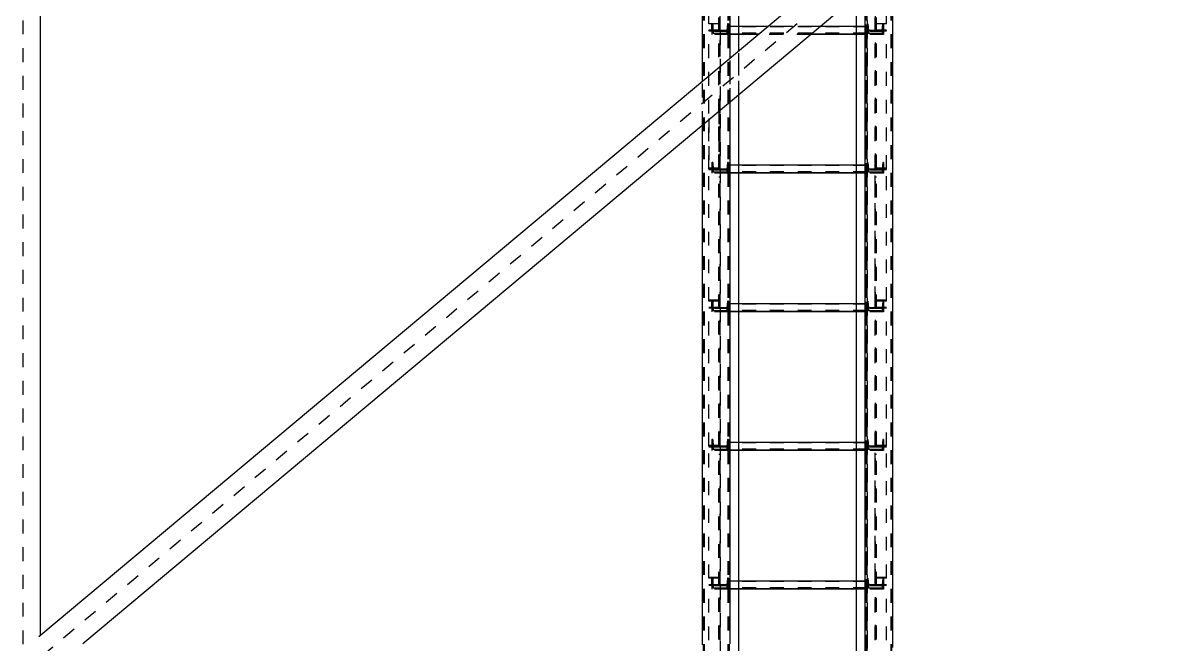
# Model space of a CAD drawing. Header units: millimetres. Extents: x 149919 to 150445, y 136651 to 136866.
# Drawn here: x 150242.78 to 150251.12, y 136759.68 to 136764.16 of the extents above; entities that cross this region are included whole.
import ezdxf

# ---------------------------------------------------------------- set-up
doc = ezdxf.new("R2010")
doc.units = ezdxf.units.MM
doc.header["$LTSCALE"] = 0.25
for name, pattern in [('CENTER', [50.8, 31.75, -6.35, 6.35, -6.35]), ('XKITLINE00', [0]), ('XKITLINE02', [4, 2, -2]), ('XKITLINE03', [6, 3, -1, 1, -1])]:
    doc.linetypes.add(name, pattern=pattern)

# ---------------------------------------------------------------- blocks, each defined once
blk = doc.blocks.new('çatıı')
at = {"color": 116, "linetype": 'XKITLINE02', "true_color": 0x136734}
for p, q in [((10587.15, 10820.27), (10587.15, 12464.01)), ((10587.68, 10820.27), (10587.68, 12464.27)), ((10604.92, 10820.27), (10604.92, 12464.27)), ((10605.45, 10820.27), (10605.45, 12464.01)), ((10704.55, 10820.27), (10704.54, 12464.01)), ((10705.08, 10820.27), (10705.07, 12464.27)), ((10722.31, 10820.27), (10722.31, 12464.27)), ((10722.85, 10820.27), (10722.84, 12464.01)), ((10723.69, 10867.93), (10723.69, 12464.01)), ((10605, 10820.27), (10605, 12460.68)), ((10605.85, 10820.3), (10605.85, 12460.65)), ((10612.5, 10820.66), (10612.5, 12460.66)), ((10697.5, 10884.14), (10697.5, 12460.66)), ((10704.15, 10820.3), (10704.15, 12460.65)), ((10705, 10820.27), (10705, 12460.68)), ((10606.3, 10854.23), (10606.3, 12426.32)), ((10703.69, 10880.3), (10703.69, 12400.21)), ((10704.15, 12377.22), (10704.15, 10820.3)), ((10705, 12377.22), (10705, 10820.27)), ((10591.01, 11377.81), (10591.01, 11473.04)), ((10598.21, 11372.47), (10598.21, 11472.44)), ((10599.01, 11372.47), (10599.01, 11473.04)), ((10710.99, 11372.47), (10710.99, 11473.04)), ((10711.79, 11372.47), (10711.79, 11472.44)), ((10718.99, 11377.81), (10718.99, 11473.04)), ((10598.21, 11377.81), (10591.01, 11377.81)), ((10598.21, 11373.16), (10591.01, 11373.16)), ((10591.01, 11273.08), (10591.01, 11373.16)), ((10599.01, 11372.59), (10591.01, 11372.59)), ((10593.7, 11377.83), (10593.02, 11377.83)), ((10593.02, 11372.33), (10593.02, 11377.83)), ((10593.02, 11377.83), (10593.02, 11375.56)), ((10593.7, 11375.56), (10593.02, 11375.56)), ((10593.02, 11375.56), (10593.02, 11370.06)), ((10605.02, 11372.33), (10593.02, 11372.33)), ((10593.02, 11372.33), (10593.02, 11370.06)), ((10594.08, 11373.03), (10593.7, 11377.83)), ((10593.7, 11377.83), (10593.7, 11375.56)), ((10593.7, 11375.56), (10594.08, 11370.76)), ((10603.95, 11373.03), (10594.08, 11373.03)), ((10594.08, 11373.03), (10594.08, 11370.76)), ((10603.95, 11370.76), (10594.08, 11370.76)), ((10599.01, 11378.28), (10598.21, 11378.28)), ((10598.21, 11273.65), (10598.21, 11378.28)), ((10599.01, 11372.47), (10598.21, 11372.47)), ((10599.01, 11316.16), (10599.01, 11378.28)), ((10604.34, 11377.83), (10603.95, 11373.03)), ((10604.34, 11375.56), (10603.95, 11370.76)), ((10603.95, 11373.03), (10603.95, 11370.76)), ((10605.02, 11377.83), (10604.34, 11377.83)), ((10604.34, 11377.83), (10604.34, 11375.56)), ((10605.02, 11375.56), (10604.34, 11375.56)), ((10605.02, 11377.83), (10605.02, 11372.33)), ((10605.02, 11377.83), (10605.02, 11375.56)), ((10605.02, 11370.06), (10605.02, 11375.81)), ((10612.5, 11375.81), (10605.02, 11375.81)), ((10705, 11375.79), (10605.02, 11375.79)), ((10705, 11375.58), (10605.02, 11375.58)), ((10605.02, 11375.56), (10605.02, 11370.06)), ((10705, 11375.56), (10605.02, 11375.56)), ((10605.02, 11372.33), (10605.02, 11370.06)), ((10705, 11370.99), (10605.02, 11370.99)), ((10705, 11370.78), (10605.02, 11370.78)), ((10671.22, 11375.81), (10633.45, 11375.81)), ((10705, 11375.81), (10697.5, 11375.81)), ((10705, 11377.83), (10705, 11375.56)), ((10705, 11377.83), (10705, 11372.33)), ((10705.68, 11377.83), (10705, 11377.83)), ((10705, 11370.06), (10705, 11375.81)), ((10705, 11375.56), (10705, 11370.06)), ((10705.68, 11375.56), (10705, 11375.56)), ((10705, 11372.33), (10705, 11370.06)), ((10717, 11372.33), (10705, 11372.33)), ((10705.68, 11377.83), (10705.68, 11375.56)), ((10705.68, 11377.83), (10706.06, 11373.03)), ((10705.68, 11375.56), (10706.06, 11370.76)), ((10706.06, 11373.03), (10706.06, 11370.76)), ((10715.93, 11373.03), (10706.06, 11373.03)), ((10715.93, 11370.76), (10706.06, 11370.76)), ((10710.99, 11273.08), (10710.99, 11378.28)), ((10711.79, 11378.28), (10710.99, 11378.28)), ((10718.99, 11372.59), (10710.99, 11372.59)), ((10711.79, 11372.47), (10710.99, 11372.47)), ((10711.79, 11273.65), (10711.79, 11378.28)), ((10718.99, 11377.81), (10711.79, 11377.81)), ((10718.99, 11373.16), (10711.79, 11373.16)), ((10715.93, 11373.03), (10716.32, 11377.83)), ((10716.32, 11375.56), (10715.93, 11370.76)), ((10715.93, 11373.03), (10715.93, 11370.76)), ((10716.32, 11377.83), (10716.32, 11375.56)), ((10717, 11377.83), (10716.32, 11377.83)), ((10717, 11375.56), (10716.32, 11375.56)), ((10717, 11375.56), (10717, 11377.83)), ((10717, 11377.81), (10717, 11372.33)), ((10717, 11375.56), (10717, 11370.06)), ((10717, 11372.33), (10717, 11370.06)), ((10718.99, 11273.08), (10718.99, 11373.16)), ((10605.02, 11370.06), (10593.02, 11370.06)), ((10612.5, 11370.31), (10605.02, 11370.31)), ((10612.5, 11370.06), (10605.02, 11370.06)), ((10664.36, 11370.06), (10626.59, 11370.06)), ((10664.65, 11370.31), (10626.88, 11370.31)), ((10705, 11370.31), (10697.5, 11370.31)), ((10705, 11370.06), (10697.5, 11370.06)), ((10717, 11370.06), (10705, 11370.06)), ((10612.5, 11326.64), (10612.5, 11358.26)), ((10606.3, 11321.45), (10606.3, 11353.07)), ((10586.3, 11304.7), (10586.3, 11336.33)), ((10598.21, 11315.49), (10598.21, 11278.77)), ((10599.01, 11273.08), (10599.01, 11316.16)), ((10591.01, 11309.46), (10591.01, 11273.65)), ((10598.21, 11273.65), (10591.01, 11273.65)), ((10599.01, 11273.08), (10591.01, 11273.08)), ((10591.01, 11177.85), (10591.01, 11273.08)), ((10599.01, 11273.08), (10591.01, 11273.08)), ((10598.21, 11272.48), (10591.01, 11272.48)), ((10593.7, 11277.85), (10593.02, 11277.85)), ((10593.02, 11277.85), (10593.02, 11272.36)), ((10593.02, 11277.85), (10593.02, 11275.58)), ((10593.7, 11275.58), (10593.02, 11275.58)), ((10593.02, 11275.58), (10593.02, 11270.08)), ((10605.02, 11272.36), (10593.02, 11272.36)), ((10593.02, 11272.36), (10593.02, 11270.08)), ((10593.7, 11277.85), (10594.08, 11273.06)), ((10593.7, 11277.85), (10593.7, 11275.58)), ((10593.7, 11275.58), (10594.08, 11270.78)), ((10603.95, 11273.06), (10594.08, 11273.06)), ((10594.08, 11273.06), (10594.08, 11270.78)), ((10603.95, 11270.78), (10594.08, 11270.78)), ((10599.01, 11278.77), (10598.21, 11278.77)), ((10598.21, 11172.51), (10598.21, 11272.48)), ((10599.01, 11172.51), (10599.01, 11273.08)), ((10604.34, 11277.85), (10603.95, 11273.06)), ((10604.34, 11275.58), (10603.95, 11270.78)), ((10603.95, 11273.06), (10603.95, 11270.78)), ((10605.02, 11277.85), (10604.34, 11277.85)), ((10604.34, 11277.85), (10604.34, 11275.58)), ((10605.02, 11275.58), (10604.34, 11275.58)), ((10605.02, 11277.85), (10605.02, 11272.36)), ((10605.02, 11277.85), (10605.02, 11275.58)), ((10605.02, 11270.08), (10605.02, 11275.83)), ((10612.5, 11275.83), (10605.02, 11275.83)), ((10705, 11275.81), (10605.02, 11275.81)), ((10705, 11275.6), (10605.02, 11275.6)), ((10705, 11275.58), (10605.02, 11275.58)), ((10605.02, 11275.58), (10605.02, 11270.08)), ((10605.02, 11272.36), (10605.02, 11270.08)), ((10705, 11271.01), (10605.02, 11271.01)), ((10705, 11270.81), (10605.02, 11270.81)), ((10705, 11275.83), (10697.5, 11275.83)), ((10705, 11277.85), (10705, 11275.58)), ((10705, 11277.85), (10705, 11272.36)), ((10705.68, 11277.85), (10705, 11277.85)), ((10705, 11270.08), (10705, 11275.83)), ((10705, 11275.58), (10705, 11270.08)), ((10705.68, 11275.58), (10705, 11275.58)), ((10705, 11272.36), (10705, 11270.08)), ((10717, 11272.36), (10705, 11272.36)), ((10705.68, 11277.85), (10705.68, 11275.58)), ((10705.68, 11277.85), (10706.06, 11273.06)), ((10705.68, 11275.58), (10706.06, 11270.78)), ((10706.06, 11273.06), (10706.06, 11270.78)), ((10715.93, 11273.06), (10706.06, 11273.06)), ((10715.93, 11270.78), (10706.06, 11270.78)), ((10711.79, 11278.77), (10710.99, 11278.77)), ((10718.99, 11273.08), (10710.99, 11273.08)), ((10710.99, 11172.51), (10710.99, 11273.08)), ((10718.99, 11273.08), (10710.99, 11273.08)), ((10718.99, 11273.65), (10711.79, 11273.65)), ((10711.79, 11172.51), (10711.79, 11272.48)), ((10718.99, 11272.48), (10711.79, 11272.48)), ((10716.32, 11277.85), (10715.93, 11273.06)), ((10716.32, 11275.58), (10715.93, 11270.78)), ((10715.93, 11273.06), (10715.93, 11270.78)), ((10716.32, 11277.85), (10716.32, 11275.58)), ((10717, 11277.85), (10716.32, 11277.85)), ((10717, 11275.58), (10716.32, 11275.58)), ((10717, 11277.85), (10717, 11275.58)), ((10717, 11277.85), (10717, 11272.36)), ((10717, 11275.58), (10717, 11270.08)), ((10717, 11272.36), (10717, 11270.08)), ((10718.99, 11177.85), (10718.99, 11273.08)), ((10605.02, 11270.08), (10593.02, 11270.08)), ((10599.01, 11267.14), (10598.21, 11267.14)), ((10612.5, 11270.33), (10605.02, 11270.33)), ((10612.5, 11270.08), (10605.02, 11270.08)), ((10705, 11270.33), (10697.5, 11270.33)), ((10705, 11270.08), (10697.5, 11270.08)), ((10717, 11270.08), (10705, 11270.08)), ((10711.79, 11267.14), (10710.99, 11267.14)), ((10599.01, 11178.44), (10591.01, 11178.44)), ((10598.21, 11177.85), (10591.01, 11177.85)), ((10598.21, 11173.2), (10591.01, 11173.2)), ((10591.01, 11073.12), (10591.01, 11173.2)), ((10599.01, 11172.63), (10591.01, 11172.63)), ((10593.7, 11177.87), (10593.02, 11177.87)), ((10593.02, 11172.38), (10593.02, 11177.87)), ((10593.02, 11177.87), (10593.02, 11175.6)), ((10593.7, 11175.6), (10593.02, 11175.6)), ((10593.02, 11175.6), (10593.02, 11170.1)), ((10605.02, 11172.38), (10593.02, 11172.38)), ((10593.02, 11172.38), (10593.02, 11170.1)), ((10594.08, 11173.08), (10593.7, 11177.87)), ((10593.7, 11177.87), (10593.7, 11175.6)), ((10593.7, 11175.6), (10594.08, 11170.8)), ((10603.95, 11173.08), (10594.08, 11173.08)), ((10594.08, 11173.08), (10594.08, 11170.8)), ((10603.95, 11170.8), (10594.08, 11170.8)), ((10599.01, 11178.32), (10598.21, 11178.32)), ((10598.21, 11073.69), (10598.21, 11178.32)), ((10599.01, 11172.51), (10598.21, 11172.51)), ((10599.01, 11073.12), (10599.01, 11178.32)), ((10604.34, 11177.87), (10603.95, 11173.08)), ((10604.34, 11175.6), (10603.95, 11170.8)), ((10603.95, 11173.08), (10603.95, 11170.8)), ((10605.02, 11177.87), (10604.34, 11177.87)), ((10604.34, 11177.87), (10604.34, 11175.6)), ((10605.02, 11175.6), (10604.34, 11175.6)), ((10605.02, 11177.87), (10605.02, 11172.38)), ((10605.02, 11177.87), (10605.02, 11175.6)), ((10605.02, 11170.1), (10605.02, 11175.85)), ((10612.5, 11175.85), (10605.02, 11175.85)), ((10705, 11175.83), (10605.02, 11175.83)), ((10705, 11175.62), (10605.02, 11175.62)), ((10605.02, 11175.6), (10605.02, 11170.1)), ((10705, 11175.6), (10605.02, 11175.6)), ((10605.02, 11172.38), (10605.02, 11170.1)), ((10705, 11171.03), (10605.02, 11171.03)), ((10705, 11170.83), (10605.02, 11170.83)), ((10705, 11175.85), (10697.5, 11175.85)), ((10705, 11177.87), (10705, 11175.6)), ((10705, 11177.87), (10705, 11172.38)), ((10705.68, 11177.87), (10705, 11177.87)), ((10705, 11170.1), (10705, 11175.85)), ((10705, 11175.6), (10705, 11170.1)), ((10705.68, 11175.6), (10705, 11175.6)), ((10705, 11172.38), (10705, 11170.1)), ((10717, 11172.38), (10705, 11172.38)), ((10705.68, 11177.87), (10705.68, 11175.6)), ((10705.68, 11177.87), (10706.06, 11173.08)), ((10705.68, 11175.6), (10706.06, 11170.8)), ((10706.06, 11173.08), (10706.06, 11170.8)), ((10715.93, 11173.08), (10706.06, 11173.08)), ((10715.93, 11170.8), (10706.06, 11170.8)), ((10718.99, 11178.44), (10710.99, 11178.44)), ((10710.99, 11073.12), (10710.99, 11178.32)), ((10711.79, 11178.32), (10710.99, 11178.32)), ((10718.99, 11172.63), (10710.99, 11172.63)), ((10711.79, 11172.51), (10710.99, 11172.51)), ((10711.79, 11073.69), (10711.79, 11178.32)), ((10718.99, 11177.85), (10711.79, 11177.85)), ((10718.99, 11173.2), (10711.79, 11173.2)), ((10716.32, 11177.87), (10715.93, 11173.08)), ((10716.32, 11175.6), (10715.93, 11170.8)), ((10715.93, 11173.08), (10715.93, 11170.8)), ((10716.32, 11177.87), (10716.32, 11175.6)), ((10717, 11177.87), (10716.32, 11177.87)), ((10717, 11175.6), (10716.32, 11175.6)), ((10717, 11175.6), (10717, 11177.87)), ((10717, 11177.85), (10717, 11172.38)), ((10717, 11175.6), (10717, 11170.1)), ((10717, 11172.38), (10717, 11170.1)), ((10718.99, 11073.12), (10718.99, 11173.2)), ((10605.02, 11170.1), (10593.02, 11170.1)), ((10612.5, 11170.35), (10605.02, 11170.35)), ((10612.5, 11170.1), (10605.02, 11170.1)), ((10705, 11170.35), (10697.5, 11170.35)), ((10705, 11170.1), (10697.5, 11170.1)), ((10717, 11170.1), (10705, 11170.1)), ((10599.01, 11078.81), (10598.21, 11078.81)), ((10711.79, 11078.81), (10710.99, 11078.81)), ((10598.21, 11073.69), (10591.01, 11073.69)), ((10599.01, 11073.12), (10591.01, 11073.12)), ((10591.01, 10977.89), (10591.01, 11073.12)), ((10599.01, 11073.12), (10591.01, 11073.12)), ((10598.21, 11072.52), (10591.01, 11072.52)), ((10593.7, 11077.9), (10593.02, 11077.9)), ((10593.02, 11077.9), (10593.02, 11072.4)), ((10593.02, 11077.9), (10593.02, 11075.62)), ((10593.7, 11075.62), (10593.02, 11075.62)), ((10593.02, 11075.62), (10593.02, 11070.12)), ((10605.02, 11072.4), (10593.02, 11072.4)), ((10593.02, 11072.4), (10593.02, 11070.12)), ((10593.7, 11077.9), (10594.08, 11073.1)), ((10593.7, 11077.9), (10593.7, 11075.62)), ((10593.7, 11075.62), (10594.08, 11070.82)), ((10603.95, 11073.1), (10594.08, 11073.1)), ((10594.08, 11073.1), (10594.08, 11070.82)), ((10603.95, 11070.82), (10594.08, 11070.82)), ((10598.21, 10972.55), (10598.21, 11072.52)), ((10599.01, 10972.55), (10599.01, 11073.12)), ((10604.34, 11077.9), (10603.95, 11073.1)), ((10604.34, 11075.62), (10603.95, 11070.82)), ((10603.95, 11073.1), (10603.95, 11070.82)), ((10605.02, 11077.9), (10604.34, 11077.9)), ((10604.34, 11077.9), (10604.34, 11075.62)), ((10605.02, 11075.62), (10604.34, 11075.62)), ((10605.02, 11077.9), (10605.02, 11072.4)), ((10605.02, 11077.9), (10605.02, 11075.62)), ((10605.02, 11070.12), (10605.02, 11075.87)), ((10612.5, 11075.87), (10605.02, 11075.87)), ((10705, 11075.85), (10605.02, 11075.85)), ((10705, 11075.64), (10605.02, 11075.64)), ((10605.02, 11075.62), (10605.02, 11070.12)), ((10705, 11075.62), (10605.02, 11075.62)), ((10605.02, 11072.4), (10605.02, 11070.12)), ((10705, 11071.05), (10605.02, 11071.05)), ((10705, 11070.85), (10605.02, 11070.85)), ((10705, 11075.87), (10697.5, 11075.87)), ((10705, 11077.9), (10705, 11075.62)), ((10705, 11077.9), (10705, 11072.4)), ((10705.68, 11077.9), (10705, 11077.9)), ((10705, 11070.12), (10705, 11075.87)), ((10705, 11075.62), (10705, 11070.12)), ((10705.68, 11075.62), (10705, 11075.62)), ((10705, 11072.4), (10705, 11070.12)), ((10717, 11072.4), (10705, 11072.4)), ((10705.68, 11077.9), (10705.68, 11075.62)), ((10705.68, 11077.9), (10706.06, 11073.1)), ((10705.68, 11075.62), (10706.06, 11070.82)), ((10706.06, 11073.1), (10706.06, 11070.82)), ((10715.93, 11073.1), (10706.06, 11073.1)), ((10715.93, 11070.82), (10706.06, 11070.82)), ((10718.99, 11073.12), (10710.99, 11073.12)), ((10710.99, 10972.55), (10710.99, 11073.12)), ((10718.99, 11073.12), (10710.99, 11073.12)), ((10718.99, 11073.69), (10711.79, 11073.69)), ((10711.79, 10972.55), (10711.79, 11072.52)), ((10718.99, 11072.52), (10711.79, 11072.52)), ((10716.32, 11077.9), (10715.93, 11073.1)), ((10716.32, 11075.62), (10715.93, 11070.82)), ((10715.93, 11073.1), (10715.93, 11070.82)), ((10716.32, 11077.9), (10716.32, 11075.62)), ((10717, 11077.9), (10716.32, 11077.9)), ((10717, 11075.62), (10716.32, 11075.62)), ((10717, 11077.9), (10717, 11075.62)), ((10717, 11077.9), (10717, 11072.4)), ((10717, 11075.62), (10717, 11070.12)), ((10717, 11072.4), (10717, 11070.12)), ((10718.99, 10977.89), (10718.99, 11073.12)), ((10605.02, 11070.12), (10593.02, 11070.12)), ((10599.01, 11067.18), (10598.21, 11067.18)), ((10612.5, 11070.37), (10605.02, 11070.37)), ((10612.5, 11070.12), (10605.02, 11070.12)), ((10705, 11070.37), (10697.5, 11070.37)), ((10705, 11070.12), (10697.5, 11070.12)), ((10717, 11070.12), (10705, 11070.12)), ((10711.79, 11067.18), (10710.99, 11067.18)), ((10599.01, 10978.48), (10591.01, 10978.48)), ((10598.21, 10977.89), (10591.01, 10977.89)), ((10598.21, 10973.24), (10591.01, 10973.24)), ((10591.01, 10873.16), (10591.01, 10973.24)), ((10599.01, 10972.67), (10591.01, 10972.67)), ((10593.7, 10977.92), (10593.02, 10977.92)), ((10593.02, 10972.42), (10593.02, 10977.92)), ((10593.02, 10977.92), (10593.02, 10975.64)), ((10593.7, 10975.64), (10593.02, 10975.64)), ((10593.02, 10975.64), (10593.02, 10970.15)), ((10605.02, 10972.42), (10593.02, 10972.42)), ((10593.02, 10972.42), (10593.02, 10970.15)), ((10594.08, 10973.12), (10593.7, 10977.92)), ((10593.7, 10977.92), (10593.7, 10975.64)), ((10593.7, 10975.64), (10594.08, 10970.85)), ((10603.95, 10973.12), (10594.08, 10973.12)), ((10594.08, 10973.12), (10594.08, 10970.85)), ((10603.95, 10970.85), (10594.08, 10970.85)), ((10599.01, 10978.36), (10598.21, 10978.36)), ((10598.21, 10873.73), (10598.21, 10978.36)), ((10599.01, 10972.55), (10598.21, 10972.55)), ((10599.01, 10873.16), (10599.01, 10978.36)), ((10604.34, 10977.92), (10603.95, 10973.12)), ((10604.34, 10975.64), (10603.95, 10970.85)), ((10603.95, 10973.12), (10603.95, 10970.85)), ((10605.02, 10977.92), (10604.34, 10977.92)), ((10604.34, 10977.92), (10604.34, 10975.64)), ((10605.02, 10975.64), (10604.34, 10975.64)), ((10605.02, 10977.92), (10605.02, 10972.42)), ((10605.02, 10977.92), (10605.02, 10975.64)), ((10605.02, 10970.15), (10605.02, 10975.89)), ((10612.5, 10975.89), (10605.02, 10975.89)), ((10705, 10975.87), (10605.02, 10975.87)), ((10705, 10975.66), (10605.02, 10975.66)), ((10605.02, 10975.64), (10605.02, 10970.15)), ((10705, 10975.64), (10605.02, 10975.64)), ((10605.02, 10972.42), (10605.02, 10970.15)), ((10705, 10971.07), (10605.02, 10971.07)), ((10705, 10970.87), (10605.02, 10970.87)), ((10612.5, 10970.39), (10605.02, 10970.39)), ((10705, 10975.89), (10697.5, 10975.89)), ((10705, 10970.39), (10697.5, 10970.39)), ((10705, 10977.92), (10705, 10975.64)), ((10705, 10977.92), (10705, 10972.42)), ((10705.68, 10977.92), (10705, 10977.92)), ((10705, 10970.15), (10705, 10975.89)), ((10705, 10975.64), (10705, 10970.15)), ((10705.68, 10975.64), (10705, 10975.64)), ((10705, 10972.42), (10705, 10970.15)), ((10717, 10972.42), (10705, 10972.42)), ((10705.68, 10977.92), (10705.68, 10975.64)), ((10705.68, 10977.92), (10706.06, 10973.12)), ((10705.68, 10975.64), (10706.06, 10970.85)), ((10706.06, 10973.12), (10706.06, 10970.85)), ((10715.93, 10973.12), (10706.06, 10973.12)), ((10715.93, 10970.85), (10706.06, 10970.85)), ((10718.99, 10978.48), (10710.99, 10978.48)), ((10710.99, 10873.16), (10710.99, 10978.36)), ((10711.79, 10978.36), (10710.99, 10978.36)), ((10718.99, 10972.67), (10710.99, 10972.67)), ((10711.79, 10972.55), (10710.99, 10972.55)), ((10711.79, 10873.73), (10711.79, 10978.36)), ((10718.99, 10977.89), (10711.79, 10977.89)), ((10718.99, 10973.24), (10711.79, 10973.24)), ((10716.32, 10977.92), (10715.93, 10973.12)), ((10716.32, 10975.64), (10715.93, 10970.85)), ((10715.93, 10973.12), (10715.93, 10970.85)), ((10716.32, 10977.92), (10716.32, 10975.64)), ((10717, 10977.92), (10716.32, 10977.92)), ((10717, 10975.64), (10716.32, 10975.64)), ((10717, 10975.64), (10717, 10977.92)), ((10717, 10977.89), (10717, 10972.42)), ((10717, 10975.64), (10717, 10970.15)), ((10717, 10972.42), (10717, 10970.15)), ((10718.99, 10873.16), (10718.99, 10973.24)), ((10605.02, 10970.15), (10593.02, 10970.15)), ((10612.5, 10970.15), (10605.02, 10970.15)), ((10705, 10970.15), (10697.5, 10970.15)), ((10717, 10970.15), (10705, 10970.15)), ((10586.3, 10889.97), (10586.3, 10930.57)), ((10606.3, 10854.23), (10606.3, 10930.57)), ((10612.5, 10858.07), (10612.5, 10930.57)), ((10697.5, 10884.14), (10697.5, 10930.57)), ((10703.69, 10880.3), (10703.69, 10930.57)), ((10723.69, 10867.93), (10723.69, 10930.57))]:
    blk.add_line(p, q, dxfattribs=at)
at = {"color": 1, "linetype": 'XKITLINE03'}
for p, q in [((10599, 10814.34), (10599, 12467.81)), ((10711, 10814.34), (10710.99, 12467.81)), ((10605, 10820.27), (10605, 12460.27)), ((10705, 12460.27), (10705, 10820.27)), ((10599.01, 11372.59), (10599.01, 11273.08)), ((10605.02, 11372.33), (10605.02, 11370.06)), ((10705, 11370.06), (10705, 11372.33)), ((10710.99, 11273.08), (10710.99, 11372.59)), ((10705, 11370.31), (10605.02, 11370.31)), ((10599.01, 11273.08), (10599.01, 11178.44)), ((10605.02, 11272.36), (10605.02, 11270.08)), ((10705, 11270.08), (10705, 11272.36)), ((10710.99, 11178.44), (10710.99, 11273.08)), ((10705, 11270.33), (10605.02, 11270.33)), ((10599.01, 11172.63), (10599.01, 11073.12)), ((10605.02, 11172.38), (10605.02, 11170.1)), ((10705, 11170.1), (10705, 11172.38)), ((10710.99, 11073.12), (10710.99, 11172.63)), ((10705, 11170.35), (10605.02, 11170.35)), ((10599.01, 11073.12), (10599.01, 10978.48)), ((10605.02, 11072.4), (10605.02, 11070.12)), ((10705, 11070.12), (10705, 11072.4)), ((10710.99, 10978.48), (10710.99, 11073.12)), ((10705, 11070.37), (10605.02, 11070.37)), ((10599.01, 10972.67), (10599.01, 10873.16)), ((10605.02, 10972.42), (10605.02, 10970.15)), ((10705, 10970.39), (10605.02, 10970.39)), ((10705, 10970.15), (10705, 10972.42)), ((10710.99, 10873.16), (10710.99, 10972.67))]:
    blk.add_line(p, q, dxfattribs=at)
at = {"color": 8, "linetype": 'CENTER'}
for p, q in [((10096.38, 10910.27), (10096.38, 12370.27)), ((10930.63, 11608.82), (10096.38, 10910.27))]:
    blk.add_line(p, q, dxfattribs=at)
at = {"color": 8, "linetype": 'XKITLINE00'}
for p, q in [((10108.56, 12344.24), (10108.56, 10936.3)), ((10907.08, 11604.93), (10107.67, 10935.55)), ((10908.11, 11574.15), (10139.52, 10930.57))]:
    blk.add_line(p, q, dxfattribs=at)
at = {"color": 7, "linetype": 'XKITLINE00'}
for p, q in [((10586.3, 11336.33), (10586.3, 11944.21)), ((10606.3, 11353.07), (10606.3, 11927.46)), ((10612.5, 11358.26), (10612.5, 11922.27)), ((10723.69, 10930.57), (10723.69, 11419.75)), ((10697.5, 10930.57), (10697.5, 11397.81)), ((10703.69, 10930.57), (10703.69, 11403)), ((10633.45, 11375.81), (10612.5, 11375.81)), ((10697.5, 11375.81), (10671.22, 11375.81)), ((10626.88, 11370.31), (10612.5, 11370.31)), ((10626.59, 11370.06), (10612.5, 11370.06)), ((10697.5, 11370.06), (10664.36, 11370.06)), ((10697.5, 11370.31), (10664.65, 11370.31)), ((10606.3, 10930.57), (10606.3, 11321.45)), ((10612.5, 10930.57), (10612.5, 11326.64)), ((10586.3, 10930.57), (10586.3, 11304.7)), ((10697.5, 11275.83), (10612.5, 11275.83)), ((10697.5, 11270.33), (10612.5, 11270.33)), ((10697.5, 11270.08), (10612.5, 11270.08)), ((10697.5, 11175.85), (10612.5, 11175.85)), ((10697.5, 11170.35), (10612.5, 11170.35)), ((10697.5, 11170.1), (10612.5, 11170.1)), ((10697.5, 11075.87), (10612.5, 11075.87)), ((10697.5, 11070.37), (10612.5, 11070.37)), ((10697.5, 11070.12), (10612.5, 11070.12)), ((10697.5, 10975.89), (10612.5, 10975.89)), ((10697.5, 10970.39), (10612.5, 10970.39)), ((10697.5, 10970.15), (10612.5, 10970.15))]:
    blk.add_line(p, q, dxfattribs=at)
at = {"color": 1, "linetype": 'XKITLINE00'}
for centre in [(10599.01, 11372.59), (10605.02, 11372.33), (10705, 11372.33), (10710.99, 11372.59), (10605.02, 11370.31), (10605.02, 11370.06), (10705, 11370.31), (10705, 11370.06), (10599.01, 11273.08), (10599.01, 11273.08), (10605.02, 11272.36), (10705, 11272.36), (10710.99, 11273.08), (10710.99, 11273.08), (10605.02, 11270.33), (10605.02, 11270.08), (10705, 11270.33), (10705, 11270.08), (10599.01, 11178.44), (10599.01, 11172.63), (10605.02, 11172.38), (10705, 11172.38), (10710.99, 11178.44), (10710.99, 11172.63), (10605.02, 11170.35), (10605.02, 11170.1), (10705, 11170.35), (10705, 11170.1), (10599.01, 11073.12), (10599.01, 11073.12), (10605.02, 11072.4), (10705, 11072.4), (10710.99, 11073.12), (10710.99, 11073.12), (10605.02, 11070.37), (10605.02, 11070.12), (10705, 11070.37), (10705, 11070.12), (10599.01, 10978.48), (10599.01, 10972.67), (10605.02, 10972.42), (10605.02, 10970.39), (10705, 10972.42), (10705, 10970.39), (10710.99, 10978.48), (10710.99, 10972.67), (10605.02, 10970.15), (10705, 10970.15)]:
    blk.add_circle(centre, 0.05, dxfattribs=at)

msp = doc.modelspace()

# ---------------------------------------------------------------- block references
at = {"xscale": 0.009999943142843078, "yscale": 0.009999943142843078, "zscale": 0.009999943142843078}
msp.add_blockref('çatıı', (150141.8141, 136650.3731), dxfattribs=at)

doc.saveas('drawing.dxf')
